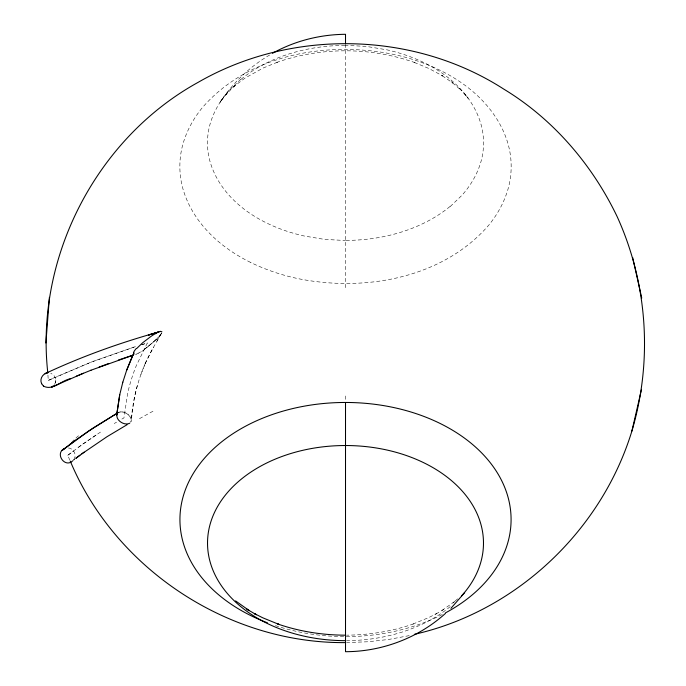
<?xml version="1.0" encoding="UTF-8"?>
<svg xmlns="http://www.w3.org/2000/svg" width="686" height="686" viewBox="0 0 686 686"><rect width="100%" height="100%" fill="white"/><g stroke="black" fill="none" stroke-linecap="round" stroke-linejoin="round"><path stroke-width="0.51" stroke-dasharray="3.43 2.57" d="M137.346 385.446L134.465 397.151L131.017 421.607M131.412 418.409C132.998 399.149 137.903 380.224 145.646 362.534L144.952 364.034L150.26 353.024L161.853 332.538L156.399 342.074M54.494 384.46C57.35 380.67 55.137 374.805 50.755 373.304M55.463 382.805L55.84 379.864M130.674 422.302L131.258 420.398M140.904 374.376L145.458 362.963M161.793 332.719L161.562 333.199A22.621 8.052 -25.6 0 1 160.224 335.154A36.092 12.845 -25.6 0 1 158.706 336.946L157.883 337.804M145.14 363.597L153.535 347.065M141.616 344.706L147.336 343L136.334 365.604A211.365 189.053 0 0 0 127.63 393.472L123.943 417.903L121.413 419.343M73.754 459.62C77.458 454.938 73.205 447.495 67.322 447.941M219.897 102.591C232.545 83.135 249.721 66.628 269.795 54.94M222.727 98.424L220.232 101.82L228.129 92.053L225.805 94.497L235.752 84.935L233.489 86.762L245.039 78.067L263.141 68.025L278.482 61.766L276.818 62.366C321.125 46.871 370.732 46.922 414.97 62.64L413.289 62.032L428.784 68.446L442.907 76.009L440.772 74.748L453.034 83.117L450.865 81.368L461.635 90.766M158.132 337.546L158.698 336.937A35.14 12.511 -25.6 0 0 160.335 335.034M157.814 337.898L157.3 338.412M157.214 338.498L154.667 340.908M156.588 339.116L155.894 339.767M155.902 339.767L147.01 347.305M154.676 340.908L151.726 343.48M240.829 79.25L229.201 90.389A141.299 99.916 0 0 0 211.365 120.05C206.152 134.73 206.177 151.109 211.374 165.78A141.65 100.165 0 0 0 225.865 191.497C236.721 204.96 251.016 215.318 266.468 222.916A140.793 99.556 0 0 0 304.112 235.993L324.564 239.397L345.512 240.503M450.196 206.563L461.832 195.424A141.299 99.916 0 0 0 479.66 165.746C484.873 151.083 484.848 134.705 479.651 120.041A141.436 100.01 0 0 0 461.815 90.389C451.439 78.813 438.491 69.775 424.591 62.923A140.793 99.556 0 0 0 386.93 49.829L366.47 46.425L345.512 45.319M457.699 598.818L453.026 602.857L454.535 601.648M69.861 460.186L67.76 455.358L82.757 444.099L101.451 431.451M149.582 345.255L151.958 343.274M73.591 460.152L74.517 459.397M149.582 345.255L148.408 346.207M67.76 455.358L73.368 450.976M73.573 460.195L74.431 459.5M148.519 346.104L147.13 347.21M117.229 413.529C122.014 409.019 130.469 414.258 131.249 420.046M147.113 347.21L144.043 349.543L144.437 349.243M147.001 347.305L144.454 349.243M454.466 601.656L441.587 610.712L443.816 609.408L434.564 614.776L436.639 613.567L428.681 617.606L411.96 624.457L413.555 623.9C392.049 631.36 369.3 635.039 346.55 635.159M78.444 447.212L97.652 433.929M140.561 351.901L139.91 352.304M139.935 352.304L138.735 352.99M114.219 423.545L116.551 422.156M138.761 352.998L138.092 353.341M138.118 353.341L136.48 354.096M47.934 375.088L48.277 380.438L90.586 362.337L135.451 346.61M48.277 380.438L51.287 379.024M118.789 412.235L118.361 412.483L119.064 412.123M52.453 378.466L93.013 361.393L135.151 346.704M136.505 354.096L136.162 354.225M135.905 354.31L135.459 354.422M141.307 344.801L147.336 343M119.793 411.934C124.578 411.257 129.8 414.593 131.137 419.249M409.208 635.63L388.619 639.472L367.996 641.762L346.584 642.576M250.656 262.455C232.108 253.34 214.967 240.906 201.933 224.751A169.982 120.196 0 0 1 184.543 193.898C178.3 176.285 178.291 156.631 184.534 139.018A169.794 120.059 0 0 1 201.898 108.182C248.358 54.04 328.131 40.414 395.222 54.751A168.945 119.467 0 0 1 440.412 70.469C458.951 79.585 476.084 92.027 489.109 108.174A169.974 120.187 0 0 1 506.474 139.001C512.725 156.605 512.734 176.251 506.5 193.855A169.794 120.059 0 0 1 489.135 224.708C442.684 278.859 362.92 292.485 295.829 278.156A168.945 119.467 0 0 1 250.656 262.455M459.38 88.4L466.248 95.637M463.908 93.176L468.135 98.244L466.163 95.586M345.512 44.256L345.512 290.032M345.512 395.968L345.512 400.976M442.307 614.536A165.575 117.083 0 0 1 275.095 625.512M450.188 606.656A137.98 97.566 0 0 1 346.576 640.655M450.033 206.469A137.363 97.129 0 0 1 345.512 240.392M241 79.353A137.363 97.129 0 0 1 345.512 45.422M71.756 442.316A294.466 36.77 -20.8 0 1 79.413 434.975M139.464 418.683A294.809 27.603 -23.6 0 1 153.398 411M144.429 349.603A28.992 9.904 -27.3 0 1 141.35 351.747"/><path stroke-width="1.03" d="M117.357 413.332C114.528 419.678 124.132 426.22 129.74 423.219M41.657 383.706C39.342 379.144 42.738 373.287 47.814 372.927C34.952 257.524 96.383 138.383 198.203 82.303C291.224 28.692 413.315 30.87 503.721 89.077C553.096 118.978 592.112 164.511 617.031 216.373C647.644 283.309 652.806 360.579 631.875 431.117C601.416 530.818 516.258 611.372 414.344 634.344M49.401 297.347L45.893 343M116.757 414.344L119.733 394.716L122.828 382.153M116.646 415.382L119.733 394.69M133.881 352.647L133.89 354.31M631.875 431.117L641.521 389.356M122.803 382.265L126.67 370.208L132.801 355.219M126.67 370.208L133.676 353.341M464.662 592.618L450.934 608.328M136.78 348.419L142.602 342.811L151.006 336.397A31.162 11.07 -25.6 0 1 153.99 334.451C156.262 333.645 159.512 330.266 161.939 331.792M445.265 613.584C418.168 637.997 381.948 651.64 345.512 651.7L345.512 402.442M64.518 448.644L64.818 448.404C54.143 452.906 64.784 468.701 72.776 460.778M53.259 385.884L51.656 387.118L83.443 373.235M117.306 413.109L88.734 430.98L62.134 450.41L75.186 440.412L93.262 427.987M79.919 455.272L75.786 458.359L84.129 452.151M69.698 444.562L71.901 442.839M72.913 442.093L75.391 440.352M81.866 453.832L107.007 436.708L127.15 424.66M94.051 427.464L117.143 413.246M272.453 53.328C294.697 40.911 320.062 34.489 345.512 34.3L345.512 43.321M47.728 372.395L45.027 373.681C81.531 356.566 119.604 342.897 158.432 332.067L148.459 335.094L160.593 331.347M70.221 378.766C61.38 380.507 52.59 391.08 43.467 386.081M76.395 376.16L91.041 370.2M90.792 370.286L133.187 355.134M99.093 367.079L108.842 363.451M118.369 360.064L132.449 355.357M345.512 635.185C322.531 635.125 299.516 631.523 277.77 624.003L279.356 624.569L262.627 617.743L254.36 613.55L256.427 614.759L246.883 609.202L249.112 610.514L235.564 600.893M345.512 642.611C228.369 643.597 115.505 569.243 70.281 461.155M41.632 383.714L43.492 386.072M641.736 298.05L632.663 257.49M267.403 622.785A165.575 117.083 0 0 1 212.231 450.076A165.575 117.083 0 0 1 461.867 436.253A165.575 117.083 0 0 1 445.385 612.932M345.504 640.655A137.98 97.566 0 0 1 210.019 524.627A137.98 97.566 0 0 1 396.782 452.511A137.98 97.566 0 0 1 461.592 595.825M133.427 352.767A25.785 10.239 -23.8 0 1 136.308 348.454"/></g></svg>
